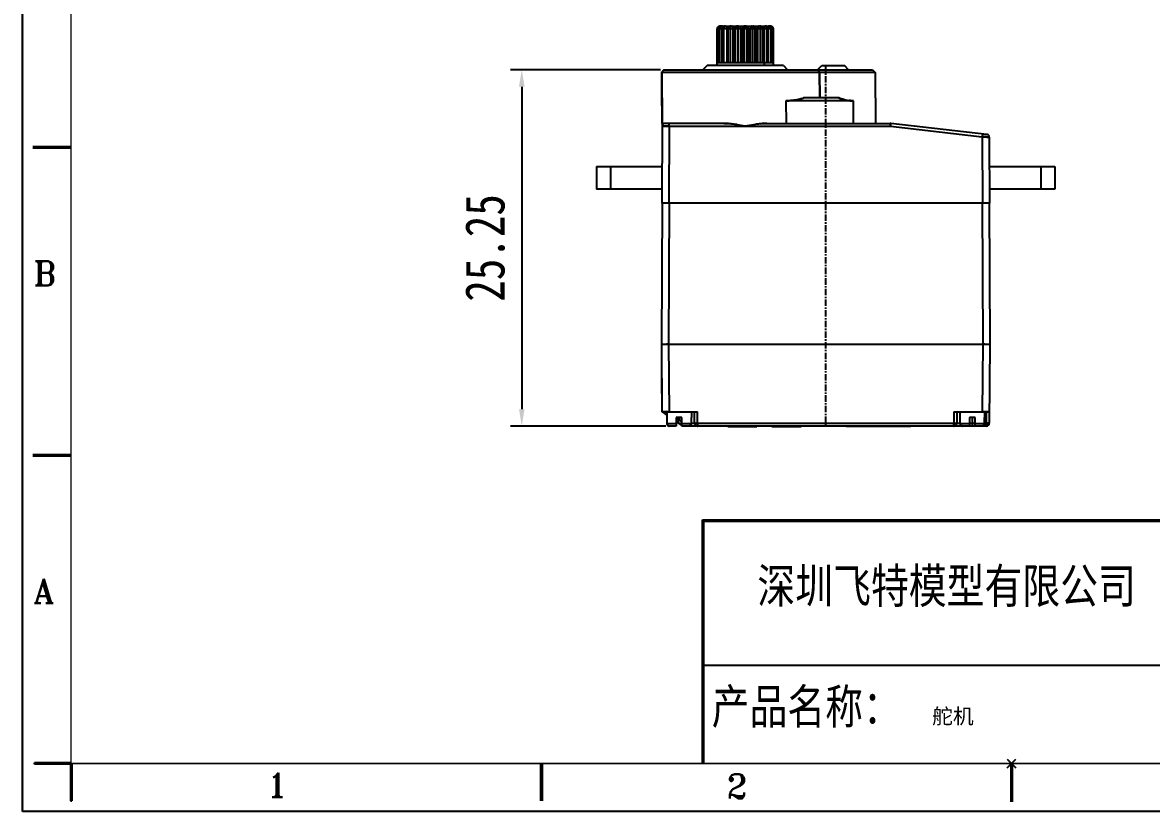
# Model space of a CAD drawing. Header units: inches. Extents: x 759 to 899, y 139 to 233.
# Drawn here: x 759 to 839, y 138.8 to 194.7 of the extents above; entities that cross this region are included whole.
import ezdxf

# ---------------------------------------------------------------- set-up
doc = ezdxf.new("R2010")
doc.units = ezdxf.units.IN
doc.header["$LTSCALE"] = 1.21
doc.header["$MEASUREMENT"] = 0
doc.header["$PDMODE"] = 3
doc.header["$PDSIZE"] = 0.3125
doc.linetypes.add('CENTER', pattern=[0.6, 0.375, -0.075, 0.075, -0.075])
doc.layers.get('0').update_dxf_attribs({"linetype": 'CONTINUOUS'})
doc.layers.get('Defpoints').update_dxf_attribs({"linetype": 'CONTINUOUS'})
doc.layers.add('7标注层', color=4, linetype='CONTINUOUS')
doc.layers.add('Layer1', color=7, linetype='CONTINUOUS')
doc.styles.add('ROMAND', font='romand.shx')
doc.styles.add('ROMANT', font='romant.shx')
doc.styles.get("Standard").update_dxf_attribs({"font": 'txt', "width": 0.8})
doc.dimstyles.new('lqq', dxfattribs={"dimscale": 0.8, "dimtxt": 3.5, "dimasz": 1.5, "dimexe": 1, "dimexo": 0.3, "dimgap": 1.5, "dimtad": 1, "dimtoh": 1, "dimdsep": 46, "dimtxsty": 'Standard', "dimcen": 2.5, "dimclrd": 4, "dimclre": 4, "dimclrt": 3, "dimazin": 2, "dimtfac": 0.714286, "dimtmove": 0, "dimatfit": 3, "dimfxl": 1, "dimtolj": 1, "dimtzin": 0, "dimlwd": -1, "dimlwe": -1, "dimarcsym": 0})

# ---------------------------------------------------------------- blocks, each defined once
blk = doc.blocks.new('*D1')
at = {"color": 4}
for p, q in [((804.198, 191.309), (793.567, 191.309)), ((794.367, 190.109), (794.367, 167.259)), ((804.581, 166.059), (793.567, 166.059))]:
    blk.add_line(p, q, dxfattribs=at)
for points in [[(794.567, 190.109), (794.167, 190.109), (794.367, 191.309)], [(794.167, 167.259), (794.567, 167.259), (794.367, 166.059)]]:
    blk.add_solid(points, dxfattribs=at)
at = {"layer": 'Defpoints', "color": 0}
for p in [(804.438, 191.309), (794.367, 166.059), (804.821, 166.059)]:
    blk.add_point(p, dxfattribs=at)
at = {"color": 3, "insert": (791.767, 178.684), "char_height": 2.8, "attachment_point": 5, "rotation": 90}
blk.add_mtext('\\A1;25.25', dxfattribs=at)

msp = doc.modelspace()

# ---------------------------------------------------------------- hatches: boundary and pattern name
at = {"lineweight": -3}
h = msp.add_hatch(color=256, dxfattribs=at)
h.paths.add_polyline_path([(758.965, 232.731), (899.19, 232.731), (899.19, 138.756), (758.965, 138.756)])
h.paths.add_polyline_path([(759.064, 232.632), (899.091, 232.632), (899.091, 138.854), (759.064, 138.854)], flags=16)
for points in [[(759.802, 142.2), (759.802, 142.102), (762.409, 142.102), (762.409, 142.2)], [(762.36, 139.494), (762.458, 139.494), (762.458, 142.102), (762.36, 142.102)]]:
    msp.add_hatch(color=256, dxfattribs=at).paths.add_polyline_path(points)

# ---------------------------------------------------------------- linework, layer by layer
for p, q in [((758.965, 138.756), (758.965, 232.731)), ((762.409, 185.842), (759.703, 185.842)), ((762.409, 185.743), (759.703, 185.743)), ((762.409, 164.021), (759.703, 164.021)), ((762.409, 163.922), (759.703, 163.922)), ((889.349, 149.088), (807.281, 149.088)), ((762.409, 142.2), (759.802, 142.2)), ((759.802, 142.102), (759.802, 142.2)), ((762.508, 142.102), (759.802, 142.102)), ((762.36, 142.2), (762.36, 139.494)), ((762.458, 142.102), (762.458, 139.494)), ((795.706, 142.2), (795.706, 139.494)), ((795.805, 142.2), (795.805, 139.494)), ((829.053, 142.151), (829.053, 139.445)), ((829.151, 142.151), (829.151, 139.445)), ((762.36, 139.494), (762.458, 139.494)), ((899.19, 138.756), (758.965, 138.756))]:
    msp.add_line(p, q, dxfattribs=at)
at = {"color": 0, "linetype": 'Continuous'}
for p, q in [((808.218, 191.609), (808.218, 194.209)), ((812.218, 194.209), (808.218, 194.209)), ((808.262, 194.209), (808.262, 191.809)), ((808.311, 191.809), (808.311, 194.209)), ((808.332, 191.809), (808.332, 194.209)), ((808.384, 194.209), (808.384, 191.809)), ((808.58, 194.409), (808.498, 194.409)), ((808.546, 194.408), (808.557, 194.409)), ((808.557, 194.409), (808.546, 194.408)), ((808.581, 191.809), (808.581, 194.209)), ((808.582, 194.409), (811.938, 194.409)), ((808.587, 191.809), (808.587, 194.209)), ((808.634, 194.399), (808.629, 194.392)), ((808.651, 194.409), (808.634, 194.399)), ((808.634, 194.399), (808.645, 194.408)), ((808.645, 194.408), (808.651, 194.409)), ((808.684, 194.209), (808.684, 191.809)), ((808.826, 194.409), (808.801, 194.408)), ((808.906, 194.209), (808.906, 191.809)), ((809.001, 191.809), (809.001, 194.209)), ((809.135, 194.209), (809.135, 191.809)), ((809.186, 194.4), (809.205, 194.409)), ((809.19, 194.404), (809.186, 194.4)), ((809.206, 194.409), (809.188, 194.408)), ((809.205, 194.409), (809.19, 194.404)), ((809.281, 194.408), (809.274, 194.409)), ((809.274, 194.409), (809.281, 194.408)), ((809.343, 194.209), (809.343, 191.809)), ((809.474, 194.209), (809.474, 191.809)), ((809.534, 191.809), (809.534, 194.209)), ((809.652, 194.404), (809.621, 194.39)), ((809.686, 194.409), (809.652, 194.404)), ((809.686, 194.409), (809.688, 194.395)), ((809.689, 194.395), (809.686, 194.409)), ((809.69, 194.375), (809.689, 194.395)), ((809.689, 194.39), (809.69, 194.375)), ((809.69, 194.375), (809.69, 194.363)), ((809.69, 194.363), (809.69, 194.375)), ((809.692, 194.313), (809.692, 194.209)), ((809.692, 194.209), (809.692, 194.313)), ((809.692, 194.209), (809.692, 191.809)), ((809.769, 194.405), (809.743, 194.409)), ((809.743, 194.409), (809.769, 194.405)), ((809.867, 194.209), (809.867, 191.809)), ((810.011, 194.209), (810.011, 191.809)), ((810.135, 191.809), (810.135, 194.209)), ((810.182, 194.39), (810.167, 194.367)), ((810.208, 194.408), (810.182, 194.39)), ((810.208, 194.408), (810.218, 194.409)), ((810.218, 194.409), (810.245, 194.399)), ((810.226, 194.408), (810.218, 194.409)), ((810.245, 194.399), (810.226, 194.408)), ((810.245, 194.399), (810.254, 194.39)), ((810.254, 194.39), (810.268, 194.368)), ((810.309, 194.399), (810.258, 194.409)), ((810.258, 194.409), (810.309, 194.399)), ((810.301, 194.209), (810.301, 191.809)), ((810.424, 194.209), (810.424, 191.809)), ((810.569, 194.209), (810.569, 191.809)), ((810.743, 194.209), (810.745, 194.349)), ((810.745, 194.349), (810.743, 194.209)), ((810.743, 191.809), (810.743, 194.209)), ((810.745, 194.349), (810.748, 194.401)), ((810.746, 194.38), (810.745, 194.349)), ((810.748, 194.401), (810.746, 194.39)), ((810.746, 194.39), (810.746, 194.38)), ((810.748, 194.401), (810.749, 194.409)), ((810.749, 194.409), (810.748, 194.401)), ((810.749, 194.409), (810.783, 194.404)), ((810.783, 194.404), (810.815, 194.39)), ((810.901, 194.209), (810.901, 191.809)), ((810.961, 191.809), (810.961, 194.209)), ((811.092, 194.209), (811.092, 191.809)), ((811.246, 194.403), (811.23, 194.409)), ((811.23, 194.409), (811.245, 194.404)), ((811.253, 194.398), (811.246, 194.403)), ((811.246, 194.403), (811.253, 194.398)), ((811.266, 194.381), (811.253, 194.398)), ((811.253, 194.398), (811.266, 194.381)), ((811.28, 194.347), (811.267, 194.379)), ((811.267, 194.379), (811.28, 194.347)), ((811.3, 191.809), (811.3, 194.209)), ((811.435, 194.209), (811.434, 194.22)), ((811.434, 194.209), (811.434, 191.809)), ((811.53, 194.209), (811.53, 191.809)), ((811.751, 191.809), (811.751, 194.209)), ((811.79, 194.408), (811.784, 194.409)), ((811.784, 194.409), (811.79, 194.408)), ((811.801, 194.399), (811.79, 194.408)), ((811.79, 194.408), (811.801, 194.399)), ((811.801, 194.399), (811.807, 194.392)), ((811.84, 194.263), (811.849, 194.209)), ((811.849, 194.209), (811.849, 191.809)), ((811.855, 191.809), (811.855, 194.209)), ((811.89, 194.408), (811.878, 194.409)), ((811.878, 194.409), (811.89, 194.408)), ((811.964, 194.408), (812.029, 194.394)), ((812.029, 194.394), (812.075, 194.372)), ((812.052, 191.809), (812.052, 194.209)), ((812.094, 194.263), (812.103, 194.211)), ((812.103, 194.209), (812.103, 191.809)), ((812.125, 194.209), (812.124, 194.224)), ((812.125, 191.809), (812.125, 194.209)), ((812.173, 191.809), (812.173, 194.209)), ((812.218, 194.209), (812.217, 194.221)), ((812.218, 191.609), (812.218, 194.209)), ((807.518, 191.609), (807.218, 191.309)), ((812.918, 191.609), (807.518, 191.609)), ((812.218, 191.809), (808.218, 191.809)), ((811.559, 191.809), (811.559, 191.609)), ((812.918, 191.609), (813.218, 191.309)), ((815.348, 191.309), (815.648, 191.609)), ((815.648, 191.609), (817.248, 191.609)), ((817.548, 191.309), (817.248, 191.609)), ((804.438, 191.309), (804.292, 191.164)), ((804.299, 191.164), (804.318, 187.509)), ((804.299, 191.109), (804.299, 191.164)), ((819.429, 191.109), (804.299, 191.109)), ((804.299, 191.064), (804.299, 191.109)), ((804.305, 189.86), (804.299, 191.064)), ((804.438, 191.309), (819.228, 191.309)), ((815.491, 191.109), (815.394, 191.309)), ((815.394, 191.309), (815.491, 191.109)), ((815.491, 191.109), (815.495, 189.309)), ((815.495, 189.309), (815.491, 191.109)), ((819.228, 191.309), (819.429, 191.109)), ((819.429, 191.109), (819.448, 187.509)), ((804.317, 187.592), (804.305, 189.86)), ((813.103, 189.109), (813.107, 187.509)), ((817.888, 189.109), (813.103, 189.109)), ((816.849, 189.309), (814.351, 189.309)), ((817.892, 187.509), (817.888, 189.109)), ((804.318, 187.509), (804.288, 181.859)), ((804.318, 187.509), (804.317, 187.592)), ((808.686, 187.509), (804.517, 187.509)), ((804.817, 187.31), (804.817, 187.509)), ((809.405, 187.448), (809.143, 187.481)), ((810.218, 187.31), (809.645, 187.411)), ((809.645, 187.411), (810.218, 187.31)), ((810.805, 187.414), (810.218, 187.31)), ((810.218, 187.31), (810.805, 187.414)), ((811.296, 187.482), (811.018, 187.447)), ((811.75, 187.509), (820.506, 187.509)), ((820.506, 187.509), (820.504, 187.496)), ((820.504, 187.496), (820.506, 187.509)), ((820.504, 187.496), (820.505, 187.482)), ((820.507, 187.455), (820.504, 187.496)), ((820.505, 187.482), (820.507, 187.455)), ((820.529, 187.508), (820.506, 187.509)), ((820.506, 187.31), (820.529, 187.507)), ((820.507, 187.425), (820.506, 187.39)), ((820.518, 187.41), (820.506, 187.31)), ((820.506, 187.39), (820.506, 187.31)), ((820.506, 187.31), (820.507, 187.39)), ((820.507, 187.455), (820.507, 187.425)), ((820.508, 187.43), (820.507, 187.455)), ((820.507, 187.39), (820.508, 187.43)), ((820.52, 187.427), (820.518, 187.41)), ((820.523, 187.455), (820.52, 187.427)), ((820.526, 187.482), (820.526, 187.479)), ((820.529, 187.507), (820.529, 187.508)), ((827.346, 186.729), (820.529, 187.508)), ((804.384, 187.311), (804.364, 187.311)), ((804.364, 187.311), (804.384, 187.311)), ((804.463, 187.311), (804.384, 187.311)), ((804.384, 187.311), (804.463, 187.311)), ((804.567, 187.311), (804.463, 187.311)), ((804.463, 187.311), (804.567, 187.311)), ((804.688, 187.311), (804.567, 187.311)), ((804.567, 187.311), (804.688, 187.311)), ((804.817, 187.31), (804.688, 187.311)), ((804.688, 187.311), (804.817, 187.31)), ((804.817, 187.31), (804.788, 181.859)), ((804.817, 187.31), (820.506, 187.31)), ((820.506, 187.31), (827.023, 186.566)), ((827.045, 186.762), (827.023, 186.566)), ((827.023, 186.566), (827.047, 181.859)), ((827.023, 186.566), (827.155, 186.557)), ((827.155, 186.557), (827.023, 186.566)), ((827.045, 186.762), (827.045, 186.763)), ((827.045, 186.763), (827.346, 186.729)), ((827.155, 186.557), (827.22, 186.552)), ((827.22, 186.552), (827.155, 186.557)), ((827.22, 186.552), (827.264, 186.549)), ((827.264, 186.549), (827.22, 186.552)), ((827.264, 186.549), (827.336, 186.545)), ((827.336, 186.545), (827.264, 186.549)), ((827.336, 186.545), (827.377, 186.542)), ((827.377, 186.542), (827.336, 186.545)), ((827.369, 186.725), (827.346, 186.729)), ((827.377, 186.542), (827.425, 186.538)), ((827.425, 186.538), (827.377, 186.542)), ((827.425, 186.538), (827.457, 186.536)), ((827.457, 186.536), (827.425, 186.538)), ((827.523, 186.531), (827.547, 181.859)), ((799.668, 184.459), (799.668, 182.859)), ((799.668, 184.459), (804.302, 184.459)), ((800.668, 184.459), (800.668, 182.859)), ((827.534, 184.459), (832.168, 184.459)), ((831.168, 184.459), (831.168, 182.859)), ((832.168, 184.459), (832.168, 182.859)), ((804.293, 182.859), (799.668, 182.859)), ((832.168, 182.859), (827.542, 182.859)), ((804.318, 181.859), (804.274, 171.859)), ((827.547, 181.859), (804.288, 181.859)), ((804.305, 181.859), (804.29, 181.859)), ((804.361, 181.859), (804.305, 181.859)), ((804.379, 181.859), (804.361, 181.859)), ((804.401, 181.859), (804.379, 181.859)), ((804.433, 181.859), (804.401, 181.859)), ((804.437, 181.859), (804.433, 181.859)), ((804.449, 181.859), (804.437, 181.859)), ((804.514, 181.859), (804.449, 181.859)), ((804.566, 181.859), (804.514, 181.859)), ((804.634, 181.859), (804.566, 181.859)), ((804.659, 181.859), (804.634, 181.859)), ((804.745, 181.859), (804.659, 181.859)), ((804.756, 181.859), (804.745, 181.859)), ((804.788, 181.859), (804.756, 181.859)), ((804.818, 181.859), (804.774, 171.859)), ((827.018, 181.859), (827.061, 171.859)), ((827.08, 181.859), (827.047, 181.859)), ((827.091, 181.859), (827.08, 181.859)), ((827.177, 181.859), (827.091, 181.859)), ((827.201, 181.859), (827.177, 181.859)), ((827.269, 181.859), (827.201, 181.859)), ((827.321, 181.859), (827.269, 181.859)), ((827.387, 181.859), (827.321, 181.859)), ((827.399, 181.859), (827.387, 181.859)), ((827.403, 181.859), (827.399, 181.859)), ((827.434, 181.859), (827.403, 181.859)), ((827.457, 181.859), (827.434, 181.859)), ((827.474, 181.859), (827.457, 181.859)), ((827.5, 181.859), (827.474, 181.859)), ((827.53, 181.859), (827.5, 181.859)), ((827.518, 181.859), (827.561, 171.859)), ((827.547, 181.859), (827.53, 181.859)), ((804.267, 171.859), (804.309, 167.06)), ((804.267, 171.859), (827.568, 171.859)), ((804.267, 171.859), (804.274, 171.859)), ((804.274, 171.859), (804.284, 171.859)), ((804.284, 171.859), (804.288, 171.859)), ((804.288, 171.859), (804.297, 171.859)), ((804.297, 171.859), (804.334, 171.859)), ((804.334, 171.859), (804.639, 171.859)), ((804.639, 171.859), (804.724, 171.859)), ((804.645, 171.859), (804.64, 171.859)), ((804.731, 171.859), (804.645, 171.859)), ((804.724, 171.859), (804.767, 171.859)), ((804.767, 171.859), (804.731, 171.859)), ((804.767, 171.859), (804.809, 167.059)), ((804.774, 171.859), (804.767, 171.859)), ((827.068, 171.859), (827.027, 167.059)), ((827.068, 171.859), (827.061, 171.859)), ((827.068, 171.859), (827.112, 171.859)), ((827.105, 171.859), (827.068, 171.859)), ((827.191, 171.859), (827.105, 171.859)), ((827.112, 171.859), (827.197, 171.859)), ((827.196, 171.859), (827.191, 171.859)), ((827.197, 171.859), (827.501, 171.859)), ((827.501, 171.859), (827.547, 171.859)), ((827.568, 171.859), (827.519, 166.258)), ((827.547, 171.859), (827.552, 171.859)), ((827.552, 171.859), (827.561, 171.859)), ((827.561, 171.859), (827.566, 171.859)), ((804.274, 171.06), (804.274, 168.359)), ((804.298, 168.359), (804.274, 168.359)), ((804.309, 167.059), (806.818, 167.059)), ((804.326, 167.059), (804.309, 167.059)), ((804.318, 167.059), (804.643, 166.843)), ((804.68, 167.059), (804.326, 167.059)), ((804.643, 167.059), (804.643, 166.659)), ((804.666, 166.659), (804.643, 166.659)), ((804.666, 166.209), (804.666, 166.659)), ((804.809, 167.059), (804.68, 167.059)), ((805.718, 166.659), (805.318, 166.659)), ((805.318, 166.659), (805.318, 166.059)), ((805.318, 166.633), (805.518, 166.5)), ((805.518, 166.659), (805.518, 166.5)), ((805.718, 166.059), (805.718, 166.659)), ((806.393, 166.659), (806.37, 166.659)), ((806.37, 166.659), (806.37, 166.209)), ((806.393, 167.059), (806.393, 166.659)), ((806.618, 166.259), (806.618, 167.059)), ((806.759, 167.059), (806.814, 167.059)), ((806.814, 167.059), (806.818, 167.059)), ((806.818, 166.059), (806.818, 167.059)), ((825.018, 167.059), (827.526, 167.059)), ((825.018, 167.059), (825.018, 166.059)), ((825.018, 167.059), (825.022, 167.059)), ((825.022, 167.059), (825.076, 167.059)), ((825.218, 167.059), (825.218, 166.259)), ((825.443, 167.059), (825.443, 166.659)), ((825.466, 166.659), (825.443, 166.659)), ((825.466, 166.209), (825.466, 166.659)), ((826.518, 166.659), (826.118, 166.659)), ((826.118, 166.659), (826.118, 166.059)), ((826.318, 166.659), (826.318, 166.059)), ((826.518, 166.059), (826.518, 166.659)), ((827.155, 167.059), (827.027, 167.059)), ((827.51, 167.059), (827.155, 167.059)), ((827.193, 166.659), (827.17, 166.659)), ((827.17, 166.659), (827.17, 166.209)), ((827.193, 167.059), (827.193, 166.659)), ((827.319, 166.259), (827.326, 167.059)), ((827.526, 167.059), (827.51, 167.059)), ((805.318, 166.209), (804.666, 166.209)), ((804.673, 166.164), (804.666, 166.209)), ((804.821, 166.059), (804.772, 166.067)), ((805.318, 166.059), (804.821, 166.059)), ((805.318, 166.393), (805.718, 166.126)), ((805.318, 166.209), (805.318, 166.067)), ((805.318, 166.067), (805.318, 166.059)), ((805.407, 166.333), (805.518, 166.5)), ((805.511, 166.264), (805.407, 166.333)), ((805.686, 166.147), (805.511, 166.264)), ((805.518, 166.5), (805.72, 166.34)), ((805.518, 166.5), (805.632, 166.41)), ((805.632, 166.41), (805.671, 166.379)), ((805.671, 166.379), (805.72, 166.34)), ((805.718, 166.126), (805.686, 166.147)), ((806.37, 166.209), (805.718, 166.209)), ((805.718, 166.164), (805.718, 166.209)), ((805.718, 166.067), (805.718, 166.164)), ((805.718, 166.059), (805.718, 166.067)), ((806.215, 166.059), (805.718, 166.059)), ((806.215, 166.059), (806.217, 166.059)), ((825.585, 166.059), (806.217, 166.059)), ((806.37, 166.259), (806.618, 166.259)), ((806.627, 166.259), (806.677, 166.258)), ((806.677, 166.258), (806.627, 166.259)), ((806.677, 166.258), (806.756, 166.258)), ((806.818, 166.258), (825.018, 166.258)), ((806.818, 166.258), (806.818, 166.209)), ((806.818, 166.184), (806.818, 166.131)), ((806.818, 166.131), (806.818, 166.117)), ((806.818, 166.107), (806.818, 166.08)), ((808.98, 166.059), (808.98, 165.999)), ((811.043, 165.999), (808.98, 165.999)), ((811.043, 166.059), (811.043, 165.999)), ((812.108, 166.059), (812.108, 165.999)), ((814.17, 165.999), (812.108, 165.999)), ((814.17, 166.059), (814.17, 165.999)), ((817.38, 166.059), (817.38, 166.022)), ((821.953, 166.022), (817.38, 166.022)), ((817.437, 166.059), (817.437, 166.022)), ((817.437, 166.022), (817.437, 166.059)), ((818.318, 166.059), (818.318, 166.022)), ((821.018, 166.059), (821.018, 166.022)), ((821.896, 166.059), (821.896, 166.022)), ((821.952, 166.059), (821.953, 166.022)), ((821.952, 166.022), (821.952, 166.059)), ((825.018, 166.21), (825.018, 166.258)), ((825.018, 166.13), (825.018, 166.184)), ((825.018, 166.118), (825.018, 166.13)), ((825.018, 166.08), (825.018, 166.106)), ((825.079, 166.258), (825.158, 166.258)), ((825.158, 166.258), (825.208, 166.259)), ((825.208, 166.259), (825.158, 166.258)), ((825.218, 166.259), (825.466, 166.259)), ((826.118, 166.209), (825.466, 166.209)), ((825.473, 166.164), (825.466, 166.209)), ((825.621, 166.059), (825.572, 166.067)), ((827.319, 166.059), (825.621, 166.059)), ((826.118, 166.259), (826.518, 166.259)), ((826.118, 166.209), (826.118, 166.067)), ((826.118, 166.067), (826.118, 166.059)), ((827.17, 166.209), (826.518, 166.209)), ((826.518, 166.164), (826.518, 166.209)), ((826.518, 166.067), (826.518, 166.164)), ((826.518, 166.059), (826.518, 166.067)), ((827.17, 166.259), (827.319, 166.259)), ((827.519, 166.258), (827.319, 166.259)), ((827.319, 166.259), (827.319, 166.059)), ((827.319, 166.213), (827.319, 166.259)), ((827.319, 166.259), (827.381, 166.259)), ((827.32, 166.13), (827.319, 166.186)), ((827.319, 166.119), (827.32, 166.13)), ((827.32, 166.08), (827.319, 166.106)), ((827.381, 166.259), (827.461, 166.258)), ((827.461, 166.258), (827.51, 166.258)), ((827.51, 166.258), (827.519, 166.258))]:
    msp.add_line(p, q, dxfattribs=at)
at = {"color": 1, "linetype": 'CENTER'}
msp.add_line((815.918, 191.609), (815.918, 166.059), dxfattribs=at)
at = {"lineweight": -3, "const_width": 0.0984}
msp.add_lwpolyline([(762.409, 142.151), (895.795, 142.151), (895.795, 229.336), (762.409, 229.336)], close=True, dxfattribs=at)
at = {"color": 0, "linetype": 'Continuous'}
for points in [[(808.497, 194.409), (808.468, 194.408), (808.439, 194.405), (808.413, 194.401), (808.388, 194.394), (808.364, 194.387), (808.343, 194.378), (808.323, 194.368), (808.305, 194.357), (808.289, 194.346), (808.274, 194.333), (808.262, 194.32), (808.25, 194.306), (808.24, 194.291), (808.232, 194.275), (808.226, 194.258), (808.221, 194.24), (808.218, 194.221), (808.218, 194.209)], [(808.316, 194.25), (808.312, 194.231), (808.311, 194.213), (808.311, 194.209)], [(808.582, 194.409), (808.55, 194.408), (808.519, 194.404), (808.49, 194.398), (808.462, 194.39), (808.436, 194.379), (808.412, 194.367), (808.391, 194.354), (808.372, 194.339), (808.356, 194.322), (808.342, 194.305), (808.331, 194.287), (808.322, 194.268), (808.316, 194.25)], [(808.589, 194.263), (808.584, 194.244), (808.581, 194.224), (808.581, 194.209)], [(808.801, 194.408), (808.776, 194.405), (808.753, 194.4), (808.73, 194.394), (808.708, 194.385), (808.687, 194.375), (808.668, 194.363), (808.65, 194.35), (808.634, 194.335), (808.62, 194.319), (808.607, 194.301), (808.597, 194.283), (808.589, 194.263)], [(809.009, 194.265), (809.004, 194.246), (809.002, 194.227), (809.001, 194.209)], [(809.188, 194.408), (809.167, 194.405), (809.146, 194.4), (809.127, 194.394), (809.108, 194.385), (809.091, 194.375), (809.075, 194.363), (809.06, 194.349), (809.046, 194.335), (809.034, 194.319), (809.024, 194.302), (809.016, 194.284), (809.009, 194.265)], [(811.267, 194.406), (811.248, 194.408), (811.229, 194.409)], [(811.434, 194.22), (811.433, 194.233), (811.431, 194.246), (811.428, 194.259), (811.424, 194.272), (811.419, 194.285), (811.414, 194.297), (811.407, 194.309), (811.399, 194.321), (811.39, 194.333), (811.381, 194.344), (811.37, 194.355), (811.358, 194.365), (811.345, 194.374), (811.332, 194.383), (811.317, 194.39), (811.302, 194.396), (811.285, 194.402), (811.267, 194.406)], [(811.654, 194.406), (811.632, 194.408), (811.609, 194.409)], [(811.848, 194.256), (811.844, 194.27), (811.838, 194.283), (811.831, 194.297), (811.822, 194.31), (811.813, 194.323), (811.802, 194.335), (811.79, 194.346), (811.777, 194.357), (811.762, 194.367), (811.747, 194.376), (811.73, 194.384), (811.713, 194.391), (811.695, 194.397), (811.675, 194.402), (811.654, 194.406)], [(811.854, 194.228), (811.852, 194.242), (811.848, 194.256)], [(812.117, 194.258), (812.111, 194.275), (812.102, 194.291), (812.092, 194.307), (812.081, 194.321), (812.067, 194.335), (812.053, 194.348), (812.037, 194.359), (812.02, 194.369), (812.001, 194.379), (811.981, 194.387), (811.959, 194.395), (811.935, 194.401), (811.91, 194.405), (811.882, 194.408), (811.854, 194.409)], [(811.855, 194.209), (811.855, 194.215), (811.854, 194.228)], [(812.217, 194.221), (812.215, 194.24), (812.21, 194.258), (812.203, 194.275), (812.195, 194.291), (812.185, 194.306), (812.174, 194.32), (812.161, 194.333), (812.146, 194.346), (812.13, 194.357), (812.112, 194.368), (812.093, 194.378), (812.071, 194.387), (812.048, 194.394), (812.023, 194.401), (811.996, 194.405), (811.968, 194.408), (811.938, 194.409)], [(812.124, 194.224), (812.122, 194.241), (812.117, 194.258)], [(827.486, 186.646), (827.471, 186.665), (827.454, 186.681), (827.435, 186.696), (827.414, 186.708), (827.392, 186.718), (827.369, 186.725)], [(827.523, 186.531), (827.521, 186.558), (827.516, 186.581), (827.509, 186.604), (827.499, 186.626), (827.486, 186.646)]]:
    msp.add_lwpolyline(points, dxfattribs=at)
for centre, radius, start, end in [((808.493, 194.209), 0.161, 173.33852, 179.72343), ((808.485, 194.167), 0.24, 121.41348, 123.10157), ((808.49, 194.159), 0.249, 109.50489, 121.34853), ((808.498, 194.132), 0.278, 89.9992, 95.41914), ((808.559, 194.342), 0.0676, 101.04758, 104.88745), ((808.754, 194.209), 0.167, 173.70063, 179.8381), ((808.94, 194.211), 0.256, 176.81831, 180.3799), ((808.826, 194.124), 0.286, 90.00109, 95.5394), ((808.833, 194.389), 0.0686, 16.47809, 17.54499), ((804.312, 194.209), 4.594, 0.00431, 0.26505), ((809.195, 194.209), 0.194, 174.69196, 179.97401), ((809.21, 194.209), 0.2, 168, 180), ((809.21, 194.209), 0.201, 173.97859, 175.19564), ((809.211, 194.209), 0.202, 168.02812, 173.97678), ((809.207, 194.198), 0.211, 91.68456, 95.83382), ((809.207, 194.201), 0.208, 90.10388, 91.68499), ((809.207, 194.386), 0.023, 90.01343, 93.89003), ((808.769, 194.209), 0.574, 359.99546, 2.08153), ((809.681, 194.209), 0.207, 175.37405, 179.99472), ((809.682, 194.209), 0.208, 174.20501, 175.3788), ((809.667, 194.225), 0.184, 90.01551, 96.27926), ((809.686, 194.295), 0.114, 90.07972, 99.29119), ((809.5, 194.374), 0.19, 4.75006, 6.40729), ((805.301, 194.22), 4.391, 1.21624, 1.8709), ((807.154, 194.267), 2.538, 1.03257, 2.16524), ((809.548, 194.209), 0.319, 359.97019, 7.46312), ((810.251, 194.209), 0.24, 175.00319, 180.00009), ((810.186, 194.209), 0.238, 359.96659, 15.02894), ((810.889, 194.209), 0.32, 176.28725, 177.05104), ((810.893, 194.209), 0.324, 177.05511, 180.00457), ((810.749, 194.295), 0.114, 81.83845, 89.94636), ((810.769, 194.225), 0.184, 83.72074, 89.98449), ((810.769, 194.222), 0.187, 71.38512, 83.73097), ((810.627, 194.208), 0.274, 0.20247, 7.50246), ((810.634, 194.209), 0.267, 0.07724, 7.56497), ((810.753, 194.209), 0.208, 0.02145, 17.30885), ((811.66, 194.21), 0.568, 177.91416, 178.34395), ((811.668, 194.209), 0.576, 178.34665, 180.00286), ((811.229, 194.199), 0.21, 84.13179, 89.98504), ((811.229, 194.387), 0.0227, 86.45754, 89.99114), ((811.22, 194.365), 0.0459, 55.20378, 56.92612), ((811.175, 194.329), 0.104, 28.92651, 30.21185), ((811.18, 194.331), 0.099, 29.08098, 30.43644), ((811.227, 194.21), 0.199, 11.95063, 23.99372), ((811.224, 194.209), 0.202, 6.02367, 11.97207), ((811.225, 194.209), 0.201, 0.03306, 11.98605), ((811.226, 194.209), 0.2, 0, 12), ((811.242, 194.209), 0.193, 359.97764, 4.82377), ((811.609, 194.123), 0.286, 84.70394, 89.99967), ((811.461, 194.207), 0.29, 0.39866, 3.93677), ((811.877, 194.342), 0.0676, 75.17458, 78.953), ((811.938, 194.133), 0.277, 84.55679, 89.99836), ((811.951, 194.169), 0.238, 56.92081, 58.62414), ((813.322, 192.194), 3.063, 287.1759, 289.64749), ((813.327, 192.18), 3.048, 287.15734, 289.64073), ((818.01, 192.391), 3.291, 256.13413, 256.96932), ((817.989, 192.302), 3.2, 256.11577, 256.97479), ((817.991, 192.309), 3.207, 256.96726, 258.30274), ((817.981, 192.267), 3.165, 256.97392, 258.32737), ((817.976, 192.236), 3.132, 258.30528, 259.01559), ((817.975, 192.236), 3.132, 258.32848, 259.03879), ((817.968, 192.202), 3.098, 259.03732, 260.56364), ((817.962, 192.16), 3.056, 259.01223, 260.55983), ((817.963, 192.172), 3.067, 260.56531, 261.10581), ((817.95, 192.094), 2.988, 260.56361, 261.11844), ((817.959, 192.142), 3.037, 261.10414, 262.65934), ((817.939, 192.016), 2.91, 261.11085, 262.73397), ((804.517, 187.309), 0.2, 89.9901, 179.7099), ((808.599, 182.351), 5.159, 83.94437, 89.03733), ((808.284, 179.631), 7.897, 81.84447, 83.75757), ((807.497, 174.277), 13.309, 80.70923, 81.75679), ((807.8, 176.239), 11.324, 80.62052, 81.85173), ((812.943, 174.274), 13.313, 98.3119, 99.24038), ((812.631, 176.273), 11.289, 98.20974, 99.30462), ((812.16, 179.559), 7.97, 96.22189, 98.23206), ((811.833, 182.406), 5.104, 90.92648, 96.03643), ((820.506, 187.309), 0.2, 83.4802, 89.99774), ((810.104, 188.661), 10.489, 353.39558, 353.52729), ((823.716, 187.122), 3.211, 173.10334, 173.57805), ((804.354, 185.209), 2.101, 90.54225, 91.02377), ((804.354, 185.211), 2.1, 90.54275, 91.02437), ((804.365, 183.8), 3.511, 90.02944, 90.50567), ((804.365, 183.803), 3.508, 90.0293, 90.5061), ((827.323, 186.531), 0.199, 76.50144, 83.45778), ((827.323, 186.53), 0.2, 0.28025, 76.59245), ((827.012, 179.927), 6.624, 85.80884, 86.14352), ((827.017, 180.003), 6.548, 85.8062, 86.14475), ((827.308, 184.012), 2.528, 85.50321, 85.75015), ((827.309, 184.015), 2.525, 85.50534, 85.75256), ((827.352, 184.566), 1.973, 85.03703, 85.5144), ((827.352, 184.569), 1.97, 85.03859, 85.51678), ((827.324, 186.53), 0.199, 0.31708, 7.27163), ((804.813, 166.209), 0.147, 180.04151, 197.9894), ((804.814, 166.21), 0.148, 198.04026, 216.29895), ((804.815, 166.211), 0.15, 216.3045, 220.29066), ((804.816, 166.212), 0.151, 220.28322, 222.3213), ((804.817, 166.212), 0.152, 222.32287, 234.37307), ((804.819, 166.216), 0.156, 234.4291, 251.14259), ((804.819, 166.215), 0.155, 234.36039, 251.19389), ((804.82, 166.217), 0.157, 251.11146, 252.31612), ((804.818, 166.213), 0.153, 251.20753, 252.44241), ((804.821, 166.221), 0.161, 252.37405, 269.99695), ((806.222, 166.21), 0.148, 353.83923, 359.8925), ((806.224, 166.209), 0.145, 353.83415, 359.98603), ((806.818, 166.259), 0.2, 179.99016, 270.00984), ((806.64, 166.582), 0.323, 266.03174, 267.63498), ((806.767, 174.961), 8.703, 269.4085, 269.93118), ((806.81, 183.238), 16.981, 269.81756, 270.02459), ((806.822, 191.529), 25.272, 269.85176, 269.99087), ((804.127, 166.194), 2.691, 359.7919, 0.32266), ((803.461, 166.099), 3.357, 0.13723, 0.31568), ((808.144, 166.071), 1.326, 179.58935, 180.1218), ((807.62, 166.069), 0.803, 180.11159, 180.71743), ((825.018, 166.259), 0.2, 269.99016, 0.00984), ((825.014, 191.53), 25.272, 270.00913, 270.14824), ((825.025, 183.238), 16.981, 269.97541, 270.18244), ((827.732, 166.194), 2.714, 179.66697, 180.21295), ((828.52, 166.098), 3.502, 179.66814, 179.86872), ((823.654, 166.07), 1.364, 359.88813, 0.38659), ((824.188, 166.069), 0.83, 359.31702, 359.89885), ((825.018, 166.258), 0.199, 270.00704, 274.37881), ((825.069, 174.96), 8.702, 270.06881, 270.59147), ((825.195, 166.582), 0.323, 272.36503, 273.96828), ((825.017, 166.259), 0.201, 348.07468, 359.96915), ((825.02, 166.259), 0.197, 358.05635, 359.99846), ((825.613, 166.209), 0.147, 180.04151, 197.9894), ((825.614, 166.21), 0.148, 198.04026, 216.29895), ((825.615, 166.211), 0.15, 216.3045, 220.29066), ((825.616, 166.212), 0.151, 220.28322, 222.3213), ((825.617, 166.212), 0.152, 222.32287, 234.37307), ((825.619, 166.216), 0.156, 234.4291, 251.14259), ((825.619, 166.215), 0.155, 234.36039, 251.19389), ((825.62, 166.217), 0.157, 251.11146, 252.31612), ((825.618, 166.213), 0.153, 251.20753, 252.44241), ((825.621, 166.221), 0.161, 252.37405, 269.99695), ((827.022, 166.21), 0.148, 353.83923, 359.8925), ((827.024, 166.209), 0.145, 353.83415, 359.98603), ((827.32, 166.259), 0.2, 269.99028, 359.50972), ((830.044, 166.196), 2.724, 179.65395, 180.22181), ((830.829, 166.098), 3.509, 179.65145, 179.86095), ((826.502, 166.069), 0.818, 359.30126, 359.89648), ((827.319, 166.258), 0.199, 270.00674, 274.29045), ((825.975, 166.07), 1.345, 359.88566, 0.39624), ((827.319, 166.259), 0.201, 347.64045, 359.46963), ((827.322, 166.259), 0.197, 357.52981, 359.49842)]:
    msp.add_arc(centre, radius, start, end, dxfattribs=at)
for points, start_tangent, end_tangent in [([(808.262, 194.209), (808.269, 194.257), (808.291, 194.305), (808.323, 194.344), (808.372, 194.378), (808.427, 194.4), (808.471, 194.408)], (-0.005686, 0.999984), (0.995526, 0.094493)), ([(808.354, 194.368), (808.302, 194.32), (808.271, 194.263), (808.262, 194.209)], (-0.837691, -0.546145), (0.013098, -0.999914)), ([(808.333, 194.227), (808.342, 194.264), (808.373, 194.319), (808.426, 194.365), (808.496, 194.397), (808.582, 194.409)], (0.115624, 0.993293), (1, 0.000128)), ([(808.582, 194.409), (808.499, 194.398), (808.429, 194.367), (808.374, 194.32), (808.341, 194.263)], (-1, -0.000076), (-0.334284, -0.942472)), ([(808.582, 194.409), (808.516, 194.398), (808.462, 194.368), (808.417, 194.32), (808.391, 194.263), (808.384, 194.209)], (-1, -0.000063), (0.015196, -0.999885)), ([(808.498, 194.409), (808.419, 194.398), (808.407, 194.394)], (-1, -0.000054), (-0.942256, -0.334893)), ([(808.588, 194.227), (808.596, 194.264), (808.626, 194.319), (808.676, 194.365), (808.744, 194.397), (808.826, 194.409)], (0.109411, 0.993997), (1, 0.000104)), ([(808.601, 194.29), (808.607, 194.327), (808.619, 194.371), (808.634, 194.399)], (0.117596, 0.993062), (0.662722, 0.748865)), ([(808.629, 194.392), (808.619, 194.371), (808.607, 194.327), (808.601, 194.29)], (-0.5382, -0.842817), (-0.117595, -0.993062)), ([(808.826, 194.409), (808.779, 194.398), (808.74, 194.368), (808.708, 194.32), (808.69, 194.263), (808.684, 194.209)], (-1, -0.000085), (0.015806, -0.999875)), ([(808.685, 194.225), (808.689, 194.257), (808.702, 194.305), (808.721, 194.344), (808.75, 194.378), (808.784, 194.4), (808.826, 194.409)], (0.055302, 0.99847), (1, 0)), ([(808.906, 194.23), (808.905, 194.271), (808.904, 194.327), (808.903, 194.371), (808.9, 194.399), (808.898, 194.408)], (-0.004551, 0.99999), (-0.283689, 0.958916)), ([(808.898, 194.408), (808.9, 194.399), (808.903, 194.371), (808.904, 194.327), (808.905, 194.271), (808.906, 194.23)], (0.283691, -0.958916), (0.004551, -0.99999)), ([(809.002, 194.227), (809.009, 194.264), (809.035, 194.319), (809.078, 194.365), (809.136, 194.397), (809.201, 194.409)], (0.092383, 0.995724), (0.999568, 0.029387)), ([(809.186, 194.4), (809.183, 194.398), (809.164, 194.368), (809.147, 194.32), (809.138, 194.263), (809.135, 194.209)], (-0.767894, -0.640577), (0.014869, -0.999889)), ([(809.135, 194.209), (809.138, 194.257), (809.144, 194.305), (809.154, 194.344), (809.169, 194.378), (809.185, 194.4), (809.186, 194.4)], (-0.006421, 0.999979), (0.765382, 0.643576)), ([(809.281, 194.408), (809.296, 194.399), (809.315, 194.371), (809.33, 194.327), (809.34, 194.271), (809.343, 194.23)], (0.952209, -0.305447), (0.036402, -0.999337)), ([(809.475, 194.23), (809.484, 194.271), (809.511, 194.327), (809.553, 194.371), (809.607, 194.399), (809.646, 194.408)], (0.100966, 0.99489), (0.994025, 0.109151)), ([(809.646, 194.408), (809.607, 194.399), (809.553, 194.371), (809.511, 194.327), (809.484, 194.271), (809.475, 194.23)], (-0.994025, -0.109152), (-0.100966, -0.99489)), ([(809.534, 194.209), (809.54, 194.264), (809.559, 194.319), (809.569, 194.337)], (-0.001902, 0.999998), (0.533177, 0.846004)), ([(809.569, 194.337), (809.56, 194.32), (809.54, 194.263), (809.534, 194.209)], (-0.531014, -0.847363), (-0.006495, -0.999979)), ([(809.621, 194.39), (809.593, 194.367), (809.569, 194.337)], (-0.845432, -0.534083), (-0.531014, -0.847363)), ([(809.569, 194.337), (809.591, 194.365), (809.619, 194.388)], (0.533177, 0.846004), (0.836527, 0.547926)), ([(809.619, 194.388), (809.634, 194.397), (809.668, 194.408)], (0.836527, 0.547926), (0.987072, 0.160276)), ([(809.769, 194.405), (809.781, 194.399), (809.816, 194.371), (809.843, 194.327), (809.86, 194.271), (809.864, 194.251)], (0.946422, -0.322931), (0.130482, -0.991451)), ([(810.178, 194.409), (810.126, 194.399), (810.08, 194.371), (810.043, 194.327), (810.02, 194.271), (810.012, 194.23)], (-1, 0), (-0.087103, -0.996199)), ([(810.167, 194.367), (810.148, 194.32), (810.138, 194.263), (810.135, 194.209)], (-0.46479, -0.885421), (-0.013284, -0.999912)), ([(810.135, 194.209), (810.138, 194.264), (810.148, 194.319), (810.166, 194.365)], (-0.003917, 0.999992), (0.455117, 0.890431)), ([(810.166, 194.365), (810.189, 194.397), (810.208, 194.408)], (0.455117, 0.890431), (0.956074, 0.293125)), ([(810.274, 194.356), (810.262, 194.378), (810.245, 194.399)], (-0.409543, 0.912291), (-0.781628, 0.623745)), ([(810.268, 194.368), (810.287, 194.32), (810.298, 194.263), (810.301, 194.209)], (0.472388, -0.881391), (0.008863, -0.999961)), ([(810.301, 194.209), (810.298, 194.257), (810.291, 194.305), (810.279, 194.344), (810.274, 194.356)], (-0.003806, 0.999993), (-0.409543, 0.912291)), ([(810.309, 194.399), (810.356, 194.371), (810.392, 194.327), (810.416, 194.271)], (0.93172, -0.363178), (0.260475, -0.96548)), ([(810.693, 194.409), (810.654, 194.399), (810.62, 194.371), (810.593, 194.327), (810.575, 194.271), (810.57, 194.23)], (-1, 0), (-0.06476, -0.997901)), ([(810.819, 194.387), (810.795, 194.4), (810.765, 194.408)], (-0.825982, 0.563696), (-0.989992, 0.141123)), ([(810.815, 194.39), (810.841, 194.368), (810.876, 194.32), (810.896, 194.263), (810.899, 194.244)], (0.847104, -0.531428), (0.131489, -0.991318)), ([(810.899, 194.244), (810.897, 194.257), (810.883, 194.305), (810.862, 194.344), (810.83, 194.378), (810.819, 194.387)], (-0.132238, 0.991218), (-0.825982, 0.563696)), ([(810.828, 194.399), (810.882, 194.371), (810.925, 194.327), (810.952, 194.271)], (0.94758, -0.319518), (0.298118, -0.954529)), ([(811.161, 194.409), (811.14, 194.399), (811.121, 194.371), (811.105, 194.327), (811.096, 194.271), (811.093, 194.23)], (-1, 0), (-0.0364, -0.999337)), ([(811.25, 194.408), (811.297, 194.398), (811.354, 194.368), (811.4, 194.32), (811.427, 194.263), (811.434, 194.226)], (0.994776, -0.102086), (0.083972, -0.996468)), ([(811.3, 194.209), (811.297, 194.264), (811.288, 194.319), (811.28, 194.347)], (-0.006636, 0.999978), (-0.310791, 0.950478)), ([(811.28, 194.347), (811.288, 194.32), (811.297, 194.263), (811.3, 194.209)], (0.322845, -0.946452), (-0.022421, -0.999749)), ([(811.53, 194.209), (811.53, 194.271), (811.531, 194.327), (811.533, 194.371), (811.535, 194.399), (811.537, 194.409)], (-0.000001, 1), (0.301496, 0.953468)), ([(811.537, 194.409), (811.535, 194.399), (811.533, 194.371), (811.531, 194.327), (811.53, 194.271), (811.53, 194.209)], (-0.301494, -0.953468), (0, -1)), ([(811.75, 194.227), (811.745, 194.264), (811.728, 194.319), (811.698, 194.365), (811.658, 194.397), (811.609, 194.409)], (-0.068783, 0.997632), (-1, 0.000192)), ([(811.609, 194.409), (811.657, 194.398), (811.696, 194.367), (811.728, 194.32), (811.746, 194.263), (811.751, 194.209)], (1, 0), (-0.023877, -0.999715)), ([(811.636, 194.408), (811.689, 194.398), (811.755, 194.368), (811.809, 194.32), (811.84, 194.263)], (0.995728, -0.092337), (0.31678, -0.948499)), ([(811.834, 194.291), (811.828, 194.327), (811.816, 194.371), (811.801, 194.399)], (-0.11825, 0.992984), (-0.662723, 0.748865)), ([(811.807, 194.392), (811.816, 194.371), (811.828, 194.327), (811.834, 194.291)], (0.538199, -0.842818), (0.118251, -0.992984)), ([(812.052, 194.209), (812.044, 194.264), (812.019, 194.319), (811.978, 194.365), (811.922, 194.397), (811.854, 194.409)], (-0.006821, 0.999977), (-1, 0.000147)), ([(811.854, 194.409), (811.937, 194.398), (812.005, 194.368), (812.062, 194.32), (812.094, 194.263)], (1, -0.000052), (0.329821, -0.944043)), ([(811.854, 194.409), (811.92, 194.398), (811.975, 194.367), (812.019, 194.32), (812.045, 194.263), (812.052, 194.209)], (1, 0), (-0.022996, -0.999736)), ([(812.173, 194.209), (812.164, 194.264), (812.135, 194.319), (812.085, 194.365), (812.019, 194.397), (811.938, 194.409)], (-0.005899, 0.999983), (-1, 0.000114)), ([(812.081, 194.368), (812.082, 194.367), (812.134, 194.32), (812.165, 194.263), (812.173, 194.209)], (0.837901, -0.545821), (-0.019846, -0.999803)), ([(814.226, 189.268), (813.962, 189.198), (813.544, 189.132), (813.103, 189.109)], (-0.95536, -0.295444), (-0.999999, -0.001675)), ([(813.103, 189.109), (813.551, 189.133), (813.967, 189.199), (814.226, 189.268)], (0.999995, 0.003261), (0.955449, 0.295156)), ([(817.221, 189.196), (817.217, 189.197), (816.849, 189.309)], (-0.970865, 0.239626), (-0.940496, 0.339804)), ([(816.849, 189.309), (817.221, 189.196)], (0.941382, -0.337341), (0.970785, -0.23995)), ([(817.888, 189.109), (817.571, 189.13)], (-0.999994, -0.003424), (-0.991971, 0.126466)), ([(817.571, 189.13), (817.576, 189.129), (817.888, 189.109)], (0.991808, -0.127736), (0.999958, 0.009135)), ([(808.686, 187.509), (809.134, 187.482), (809.143, 187.481)], (1, -0.000001), (0.994165, -0.107869)), ([(811.296, 187.482), (811.75, 187.509)], (0.994214, 0.107419), (1, 0.000001)), ([(827.346, 186.729), (827.344, 186.729)], (-0.993536, 0.113518), (-0.993536, 0.113521)), ([(804.29, 181.859), (804.288, 181.859)], (-1, -0.000007), (-1, -0.000007)), ([(827.566, 171.859), (827.568, 171.859)], (1, 0.000009), (1, 0.000009)), ([(806.369, 166.194), (806.362, 166.163), (806.34, 166.122), (806.307, 166.088), (806.264, 166.067), (806.215, 166.059)], (-0.107209, -0.994236), (-1, 0)), ([(827.169, 166.194), (827.162, 166.163), (827.14, 166.122), (827.107, 166.088), (827.064, 166.067), (827.015, 166.059)], (-0.107209, -0.994236), (-1, 0))]:
    msp.add_spline(points, degree=3, dxfattribs=dict(at, start_tangent=start_tangent, end_tangent=end_tangent))
at = {"lineweight": -3}
msp.add_point((829.102, 142.151), dxfattribs=at)
at = {"layer": 'Layer1', "lineweight": -3}
for p, q in [((807.183, 159.42), (895.745, 159.42)), ((807.183, 142.2), (807.183, 159.42)), ((807.281, 159.322), (895.745, 159.322)), ((807.281, 142.2), (807.281, 159.322))]:
    msp.add_line(p, q, dxfattribs=at)

# ---------------------------------------------------------------- texts
at = {"lineweight": -3, "style": 'ROMANT'}
for s, p in [('B', (759.74, 176.014)), ('A', (759.74, 153.505)), ('1', (776.298, 139.76)), ('2', (808.894, 139.674))]:
    msp.add_text(s, height=1.722, dxfattribs=at).set_placement(p)
at = {"lineweight": -3, "char_height": 2.46008, "width": 29.21775, "attachment_point": 1}
for s, insert in [('{\\fSimSun|b0|i0|c134|p2;深圳飞特模型有限公司}', (811.074, 155.968)), ('\\f宋体|b0|i0|c134|p2;产品名称：', (807.832, 147.42))]:
    msp.add_mtext(s, dxfattribs=dict(at, insert=insert))
at = {"layer": '7标注层', "lineweight": -3, "insert": (823.466, 146.041), "char_height": 1.08, "width": 14.80808, "attachment_point": 1, "style": 'ROMAND'}
msp.add_mtext('{\\fSimSun|b0|i0|c134|p2;舵机}', dxfattribs=at)

# ---------------------------------------------------------------- dimensions: what is measured, and where the dimension line sits
dim = msp.add_linear_dim(base=(794.367, 166.059), p1=(804.438, 191.309), p2=(804.821, 166.059), angle=90, dimstyle='lqq')
dim.commit()
dim.dimension.update_dxf_attribs({"geometry": '*D1', "text_midpoint": (791.767, 178.684)})

doc.saveas('drawing.dxf')
